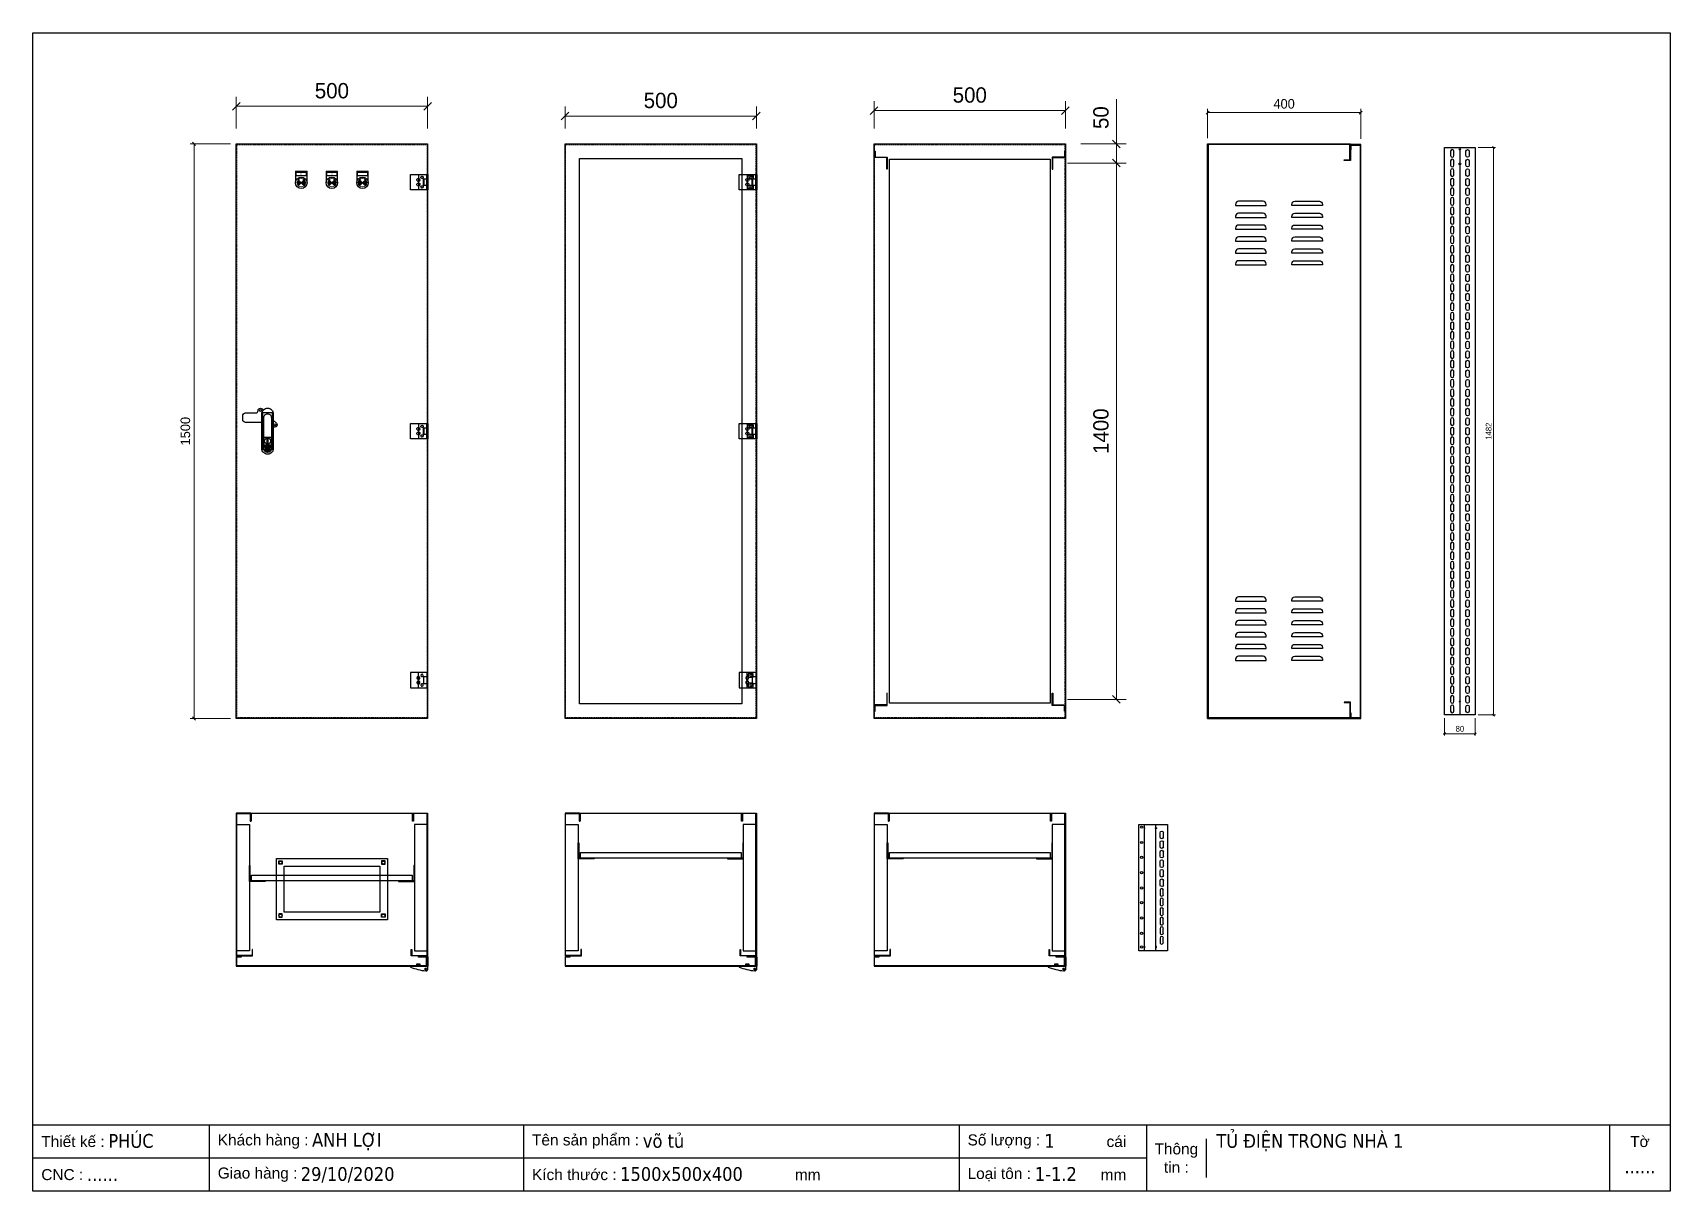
# Model space of a CAD drawing. Header units: millimetres. Extents: x 0 to 4277, y 0 to 3024.
import ezdxf
from ezdxf.enums import TextEntityAlignment as Align

# ---------------------------------------------------------------- set-up
doc = ezdxf.new("R2010")
doc.units = ezdxf.units.MM
doc.linetypes.add('HIDDEN2', pattern=[4.7625, 3.175, -1.5875])
for name, color, linetype in [('01', 7, 'HIDDEN2'), ('CNC', 7, 'Continuous'), ('DIM', 253, 'Continuous')]:
    doc.layers.add(name, color=color, linetype=linetype)
doc.layers.add('07', color=5, linetype='Continuous', lineweight=5)
doc.styles.add('Arial', font='arial.ttf')
doc.styles.add('Arial-Black', font='txt')
doc.styles.add('Tahoma (Input Text)', font='tahoma.ttf')
doc.dimstyles.new('Dim-15', dxfattribs={"dimtxt": 15, "dimasz": 5, "dimexe": 5, "dimexo": 8, "dimgap": 5, "dimtad": 1, "dimdec": 0, "dimtxsty": 'Standard', "dimblk": 'OBLIQUE', "dimcen": 10, "dimclrd": 5, "dimclre": 5, "dimclrt": 3, "dimazin": 3, "dimtfac": 1, "dimtdec": 0, "dimtmove": 0, "dimatfit": 3, "dimldrblk": 'OBLIQUE', "dimlwd": 9, "dimlwe": 9})
doc.dimstyles.new('Dim-25', dxfattribs={"dimtxt": 25, "dimasz": 8, "dimexe": 10, "dimexo": 15, "dimgap": 10, "dimtad": 1, "dimdec": 0, "dimtxsty": 'Standard', "dimblk": 'OBLIQUE', "dimcen": 10, "dimclrd": 5, "dimclre": 5, "dimclrt": 3, "dimazin": 3, "dimtfac": 1, "dimtdec": 0, "dimtmove": 0, "dimatfit": 3, "dimldrblk": 'OBLIQUE', "dimlwd": 9, "dimlwe": 9})
doc.dimstyles.new('Dim-40', dxfattribs={"dimtxt": 40, "dimasz": 20, "dimexe": 25, "dimexo": 40, "dimgap": 20, "dimtad": 1, "dimdec": 0, "dimtxsty": 'Standard', "dimblk": 'OBLIQUE', "dimcen": 15, "dimclrd": 5, "dimclre": 5, "dimclrt": 3, "dimazin": 3, "dimtfac": 1, "dimtdec": 0, "dimtmove": 0, "dimatfit": 3, "dimldrblk": 'ARCHTICK', "dimlwd": 9, "dimlwe": 9})

# ---------------------------------------------------------------- blocks, each defined once
blk = doc.blocks.new('khungtenAsean2')
at = {"color": 7}
for p, q in [((2970, -1980), (0, -1980)), ((320, -1980), (320, -2100)), ((890, -1980), (890, -2100)), ((1680, -1980), (1680, -2100)), ((2020, -1980), (2020, -2100)), ((2860, -1980), (2860, -2100)), ((2128.3, -2005), (2128.3, -2075)), ((2020, -2040), (0, -2040))]:
    blk.add_line(p, q, dxfattribs=at)
blk.add_lwpolyline([(0, 0), (2970, 0), (2970, -2100), (0, -2100)], close=True, dxfattribs=at)
at = {"color": 2, "char_height": 20, "style": 'Arial'}
for s, insert, width, attachment_point in [('  Thiết kế :', (0, -2010), 917.634, 4), ('  Khách hàng :', (320, -2010), 917.634, 4), ('  Tên sản phẩm :', (890, -2010), 917.634, 4), ('  Số lượng :', (1680, -2010), 917.634, 4), ('cái', (1947.6, -2010), 917.634, 4), ('Thông\\Ptin :', (2074.2, -2040), 108.311, 5), ('Tờ', (2915, -2010), 110, 5), ('  CNC :', (0, -2070), 917.634, 4), ('  Giao hàng :', (320, -2070), 917.634, 4), ('  Kích thước :', (890, -2070), 917.634, 4), ('mm', (1382.3, -2070), 917.634, 4), ('  Loại tôn :', (1680, -2070), 917.634, 4), ('mm', (1936.9, -2070), 917.634, 4)]:
    blk.add_mtext(s, dxfattribs=dict(at, insert=insert, width=width, attachment_point=attachment_point))
at = {"color": 1, "style": 'Tahoma (Input Text)', "flags": 8}
for tag, p in [('#01', (137.1, -2021.3)), ('#03', (506.6, -2019.3)), ('#05', (1106.6, -2021.3)), ('#07', (1834.7, -2021.3)), ('#09', (2146.7, -2021.3)), ('#02', (98.5, -2081.3)), ('#04', (486.1, -2081.3)), ('#06', (1065.3, -2081.3)), ('#08', (1817.4, -2081.3)), ('#10', (2146.7, -2081.3))]:
    blk.add_attdef(tag, p, '', height=25, dxfattribs=at)
blk.add_attdef('#11', text='', height=25, dxfattribs=at).set_placement((2915, -2067.3), align=Align.CENTER)
blk = doc.blocks.new('*D1')
at = {"color": 0, "linetype": 'ByBlock', "lineweight": -2}
for p, q in [((425.5, 2730), (417.5, 2738)), ((417.5, 1238), (425.5, 1230))]:
    blk.add_line(p, q, dxfattribs=at)
at = {"layer": 'Defpoints', "color": 0, "transparency": 16777216}
for p in [(531.3, 2734), (421.5, 1234), (531.3, 1234)]:
    blk.add_point(p, dxfattribs=at)
at = {"layer": 'DIM', "color": 5, "lineweight": 9, "transparency": 16777216}
for p, q in [((516.3, 2734), (411.5, 2734)), ((421.5, 2734), (421.5, 1234)), ((516.3, 1234), (411.5, 1234))]:
    blk.add_line(p, q, dxfattribs=at)
at = {"layer": 'DIM', "color": 3, "transparency": 16777216, "insert": (398.7, 1984), "char_height": 25, "attachment_point": 5, "rotation": 90}
blk.add_mtext('1500', dxfattribs=at)
blk = doc.blocks.new('_Oblique')
at = {"color": 0, "linetype": 'ByBlock', "lineweight": -2}
blk.add_line((-0.5, -0.5), (0.5, 0.5), dxfattribs=at)
blk = doc.blocks.new('AB301-2-1')
at = {"linetype": 'Continuous'}
h = blk.add_hatch(dxfattribs=at)
h.set_pattern_fill('ACAD_ISO09W100', color=1, scale=0.2)
h.set_pattern_definition([(0, (-368.0181, 398.3814), (0, 1), [4.8, -0.6, 1.2, -0.6, 1.2, -0.6])])
h.paths.add_polyline_path([(-4.1, -88.5, 0.118404), (0, -89.5, 0.118404), (4.1, -88.5), (7, -72), (-7, -72)])
at = {"color": 1, "linetype": 'Continuous'}
for p, q in [((-10, -50.5), (10, -50.5)), ((-7, -72), (7, -72)), ((-7, -72), (-4.1, -88.5)), ((7, -72), (4.1, -88.5))]:
    blk.add_line(p, q, dxfattribs=at)
for points in [[(-15, -12.5), (-57.5, -12.5, -0.414214), (-65, -5), (-65, 5, -0.414214), (-57.5, 12.5), (-30.7, 12.5, 0.414214), (-24.7, 18.5), (-24.7, 18.7)], [(-24.7, 18.7, -0.198912), (-23, 23), (-23, 23, -0.414214), (-14.5, 23), (-11.3, 19.8)], [(15, -6.5), (23, -14.5, -0.414214), (23, -23), (23, -23, -0.381561), (15, -23.4, -0.381561)]]:
    blk.add_lwpolyline(points, format="xyb", dxfattribs=at)
for points in [[(0, 25), (0, 25, -0.414214), (15, 10), (15, -80.5, -0.414214), (0, -95.5), (0, -95.5, -0.414214), (-15, -80.5), (-15, 10, -0.414214)], [(0, 10, -0.414214), (10, 0), (10, -80.5, -0.414214), (0, -90.5, -0.414214), (-10, -80.5), (-10, 0, -0.414214)], [(9, -72.5), (9, -80.5, -0.414214), (0, -89.5, -0.414214), (-9, -80.5), (-9, -72.5, -0.414214), (-7, -70.5), (7, -70.5, -0.414214)]]:
    blk.add_lwpolyline(points, format="xyb", close=True, dxfattribs=at)
at = {"color": 2, "linetype": 'Continuous'}
blk.add_lwpolyline([(-12, 13.3), (12, 13.3), (12, -83.7), (-12, -83.7)], close=True, dxfattribs=at)
at = {"color": 1, "linetype": 'Continuous'}
blk.add_lwpolyline([(-1, -55.5), (1, -55.5), (1, -65.5), (-1, -65.5)], close=True, dxfattribs=at)
for centre, radius in [((-18.7, 18.7), 2.5), ((18.7, -18.7), 2.5), ((0, -60.5), 8)]:
    blk.add_circle(centre, radius, dxfattribs=at)
blk = doc.blocks.new('HL044-1.3-C')
at = {"color": 1, "linetype": 'HIDDEN2', "ltscale": 0.5}
for p, q in [((-25, 40), (-25, 0)), ((-3, 0), (-3, 40))]:
    blk.add_line(p, q, dxfattribs=at)
at = {"color": 1}
for p, q in [((-12, 29), (0, 29)), ((-12, 11), (-12, 29)), ((0, 11), (-12, 11)), ((-11, 28.5), (0, 28.5)), ((-11, 28.5), (-11, 11.5)), ((0, 11.5), (-11, 11.5))]:
    blk.add_line(p, q, dxfattribs=at)
blk.add_lwpolyline([(-46, 40), (0, 40), (0, 0), (-46, 0)], close=True, dxfattribs=at)
at = {"color": 1, "linetype": 'HIDDEN2', "ltscale": 0.5}
for centre, radius in [((-25, 26), 4), ((-25, 14), 4), ((-15.5, 32.5), 3), ((-15.5, 7.5), 3)]:
    blk.add_circle(centre, radius, dxfattribs=at)
blk = doc.blocks.new('*D2')
at = {"color": 0, "linetype": 'ByBlock', "lineweight": -2}
for p, q in [((2840.5, 2724), (2820.5, 2744)), ((2820.5, 2694), (2840.5, 2674))]:
    blk.add_line(p, q, dxfattribs=at)
at = {"layer": 'Defpoints', "color": 0, "transparency": 16777216}
for p in [(2697.3, 2734), (2662.8, 2684), (2830.5, 2684)]:
    blk.add_point(p, dxfattribs=at)
at = {"layer": 'DIM', "color": 5, "lineweight": 9, "transparency": 16777216}
for p, q in [((2830.5, 2734), (2830.5, 2851.1)), ((2737.3, 2734), (2855.5, 2734)), ((2830.5, 2684), (2830.5, 2734)), ((2702.8, 2684), (2855.5, 2684))]:
    blk.add_line(p, q, dxfattribs=at)
at = {"layer": 'DIM', "color": 3, "transparency": 16777216, "insert": (2790.1, 2802.5), "char_height": 40, "attachment_point": 5, "rotation": 90}
blk.add_mtext('50', dxfattribs=at)
blk = doc.blocks.new('_ArchTick')
at = {"color": 0, "const_width": 0.15}
blk.add_lwpolyline([(-0.5, -0.5), (0.5, 0.5)], dxfattribs=at)
blk = doc.blocks.new('*D3')
at = {"color": 0, "linetype": 'ByBlock', "lineweight": -2}
for p, q in [((2840.5, 2674), (2820.5, 2694)), ((2820.5, 1294), (2840.5, 1274))]:
    blk.add_line(p, q, dxfattribs=at)
at = {"layer": 'Defpoints', "color": 0, "transparency": 16777216}
for p in [(2662.8, 2684), (2662.8, 1284), (2830.5, 1284)]:
    blk.add_point(p, dxfattribs=at)
at = {"layer": 'DIM', "color": 5, "lineweight": 9, "transparency": 16777216}
for p, q in [((2702.8, 2684), (2855.5, 2684)), ((2830.5, 2684), (2830.5, 1284)), ((2702.8, 1284), (2855.5, 1284))]:
    blk.add_line(p, q, dxfattribs=at)
at = {"layer": 'DIM', "color": 3, "transparency": 16777216, "insert": (2790.1, 1984), "char_height": 40, "attachment_point": 5, "rotation": 90}
blk.add_mtext('1400', dxfattribs=at)
blk = doc.blocks.new('Den XANH')
h = blk.add_hatch(color=5)
h.paths.add_polyline_path([(15, 15), (22.8, 7.2, 0.198912), (26, 15, 0.198912), (22.8, 22.8)])
h.paths.add_polyline_path([(15, 15), (7.2, 22.8, 0.198912), (4, 15, 0.198912), (7.2, 7.2)])
at = {"color": 7}
for p, q in [((0, 45), (30, 45)), ((0, 45), (0, 15)), ((30, 15), (30, 45))]:
    blk.add_line(p, q, dxfattribs=at)
blk.add_lwpolyline([(2, 43), (28, 43), (28, 33), (2, 33)], close=True, dxfattribs=at)
blk.add_circle((15, 15), 15, dxfattribs=at)
at = {"layer": '07', "color": 5, "linetype": 'Continuous', "lineweight": 5, "ltscale": 3}
for p, q in [((22.8, 22.8), (7.2, 7.2)), ((7.2, 22.8), (22.8, 7.2))]:
    blk.add_line(p, q, dxfattribs=at)
blk.add_circle((15, 15), 11, dxfattribs=at)
at = {"layer": '01', "color": 2, "linetype": 'Continuous', "lineweight": 5, "style": 'Arial-Black'}
blk.add_attdef('T-SP', text='', height=2.4, dxfattribs=at).set_placement((15.2, 36), align=Align.CENTER)
blk = doc.blocks.new('Den DO')
h = blk.add_hatch(color=1)
h.paths.add_polyline_path([(7.2, 7.2), (15, 15), (7.2, 22.8, 0.198912), (4, 15, 0.198912)])
h.paths.add_polyline_path([(26, 15, 0.198912), (22.8, 22.8), (15, 15), (22.8, 7.2, 0.198912)])
at = {"color": 7}
for p, q in [((0, 45), (30, 45)), ((0, 45), (0, 15)), ((30, 15), (30, 45))]:
    blk.add_line(p, q, dxfattribs=at)
blk.add_lwpolyline([(2, 43), (28, 43), (28, 33), (2, 33)], close=True, dxfattribs=at)
blk.add_circle((15, 15), 15, dxfattribs=at)
at = {"layer": '07', "color": 1, "linetype": 'Continuous', "lineweight": 5, "ltscale": 3}
for p, q in [((22.8, 22.8), (7.2, 7.2)), ((7.2, 22.8), (22.8, 7.2))]:
    blk.add_line(p, q, dxfattribs=at)
blk.add_circle((15, 15), 11, dxfattribs=at)
at = {"layer": '01', "color": 2, "linetype": 'Continuous', "lineweight": 5, "style": 'Arial-Black'}
blk.add_attdef('T-SP', text='', height=2.4, dxfattribs=at).set_placement((15.2, 36), align=Align.CENTER)
blk = doc.blocks.new('Den VANG')
h = blk.add_hatch(color=2)
h.paths.add_polyline_path([(22.8, 7.2, 0.198912), (26, 15, 0.198912), (22.8, 22.8), (15, 15)])
h.paths.add_polyline_path([(7.2, 7.2), (15, 15), (7.2, 22.8, 0.198912), (4, 15, 0.198912)])
at = {"color": 7}
for p, q in [((0, 45), (30, 45)), ((0, 45), (0, 15)), ((30, 15), (30, 45))]:
    blk.add_line(p, q, dxfattribs=at)
blk.add_lwpolyline([(2, 43), (28, 43), (28, 33), (2, 33)], close=True, dxfattribs=at)
blk.add_circle((15, 15), 15, dxfattribs=at)
at = {"layer": '07', "color": 2, "linetype": 'Continuous', "lineweight": 5, "ltscale": 3}
for p, q in [((22.8, 22.8), (7.2, 7.2)), ((7.2, 22.8), (22.8, 7.2))]:
    blk.add_line(p, q, dxfattribs=at)
blk.add_circle((15, 15), 11, dxfattribs=at)
at = {"layer": '01', "color": 2, "linetype": 'Continuous', "lineweight": 5, "style": 'Arial-Black'}
blk.add_attdef('T-SP', text='', height=2.4, dxfattribs=at).set_placement((15.2, 36), align=Align.CENTER)
blk = doc.blocks.new('*D4')
at = {"color": 0, "linetype": 'ByBlock', "lineweight": -2}
for p, q in [((3817.6, 2722.2), (3812.6, 2727.2)), ((3812.6, 1245.7), (3817.6, 1240.7))]:
    blk.add_line(p, q, dxfattribs=at)
at = {"layer": 'Defpoints', "color": 0, "transparency": 16777216}
for p in [(3767.4, 2724.7), (3767.4, 1243.2), (3815.1, 1243.2)]:
    blk.add_point(p, dxfattribs=at)
at = {"layer": 'DIM', "color": 5, "lineweight": 9, "transparency": 16777216}
for p, q in [((3775.4, 2724.7), (3820.1, 2724.7)), ((3815.1, 2724.7), (3815.1, 1243.2)), ((3775.4, 1243.2), (3820.1, 1243.2))]:
    blk.add_line(p, q, dxfattribs=at)
at = {"layer": 'DIM', "color": 3, "transparency": 16777216, "insert": (3802.5, 1984), "char_height": 15, "attachment_point": 5, "rotation": 90}
blk.add_mtext('1482', dxfattribs=at)
blk = doc.blocks.new('*D5')
at = {"color": 0, "linetype": 'ByBlock', "lineweight": -2}
for p, q in [((3689.9, 1196.9), (3684.9, 1191.9)), ((3764.9, 1191.9), (3769.9, 1196.9))]:
    blk.add_line(p, q, dxfattribs=at)
at = {"layer": 'Defpoints', "color": 0, "transparency": 16777216}
for p in [(3687.4, 1243.2), (3767.4, 1243.2), (3767.4, 1194.4)]:
    blk.add_point(p, dxfattribs=at)
at = {"layer": 'DIM', "color": 5, "lineweight": 9, "transparency": 16777216}
for p, q in [((3687.4, 1235.2), (3687.4, 1189.4)), ((3767.4, 1235.2), (3767.4, 1189.4)), ((3687.4, 1194.4), (3767.4, 1194.4))]:
    blk.add_line(p, q, dxfattribs=at)
at = {"layer": 'DIM', "color": 3, "transparency": 16777216, "insert": (3727.4, 1207.1), "char_height": 15, "attachment_point": 5}
blk.add_mtext('80', dxfattribs=at)
blk = doc.blocks.new('ovan8.5x20')
at = {"layer": 'CNC', "color": 2, "lineweight": -3}
for p, q in [((5.7, 4.2), (-5.8, 4.2)), ((-5.8, -4.2), (5.7, -4.2))]:
    blk.add_line(p, q, dxfattribs=at)
for centre, start, end in [((-5.8, 0), 90, 270), ((5.7, 0), 270, 90)]:
    blk.add_arc(centre, 4.25, start, end, dxfattribs=at)
blk = doc.blocks.new('*D6')
at = {"color": 0, "linetype": 'ByBlock', "lineweight": -2}
for p, q in [((541.3, 2842.1), (521.3, 2822.1)), ((1021.3, 2822.1), (1041.3, 2842.1))]:
    blk.add_line(p, q, dxfattribs=at)
at = {"layer": 'Defpoints', "color": 0, "transparency": 16777216}
for p in [(1031.3, 2832.1), (531.3, 2734), (1031.3, 2734)]:
    blk.add_point(p, dxfattribs=at)
at = {"layer": 'DIM', "color": 5, "lineweight": 9, "transparency": 16777216}
for p, q in [((531.3, 2774), (531.3, 2857.1)), ((531.3, 2832.1), (1031.3, 2832.1)), ((1031.3, 2774), (1031.3, 2857.1))]:
    blk.add_line(p, q, dxfattribs=at)
at = {"layer": 'DIM', "color": 3, "transparency": 16777216, "insert": (781.3, 2872.5), "char_height": 40, "attachment_point": 5}
blk.add_mtext('500', dxfattribs=at)
blk = doc.blocks.new('*D7')
at = {"color": 0, "linetype": 'ByBlock', "lineweight": -2}
for p, q in [((1400.2, 2816.7), (1380.2, 2796.7)), ((1880.2, 2796.7), (1900.2, 2816.7))]:
    blk.add_line(p, q, dxfattribs=at)
at = {"layer": 'Defpoints', "color": 0, "transparency": 16777216}
for p in [(1890.2, 2806.7), (1390.2, 2734), (1890.2, 2734)]:
    blk.add_point(p, dxfattribs=at)
at = {"layer": 'DIM', "color": 5, "lineweight": 9, "transparency": 16777216}
for p, q in [((1390.2, 2774), (1390.2, 2831.7)), ((1890.2, 2774), (1890.2, 2831.7)), ((1390.2, 2806.7), (1890.2, 2806.7))]:
    blk.add_line(p, q, dxfattribs=at)
at = {"layer": 'DIM', "color": 3, "transparency": 16777216, "insert": (1640.2, 2847.1), "char_height": 40, "attachment_point": 5}
blk.add_mtext('500', dxfattribs=at)
blk = doc.blocks.new('*D8')
at = {"color": 0, "linetype": 'ByBlock', "lineweight": -2}
for p, q in [((2207.3, 2830.8), (2187.3, 2810.8)), ((2687.3, 2810.8), (2707.3, 2830.8))]:
    blk.add_line(p, q, dxfattribs=at)
at = {"layer": 'Defpoints', "color": 0, "transparency": 16777216}
for p in [(2697.3, 2820.8), (2197.3, 2734), (2697.3, 2734)]:
    blk.add_point(p, dxfattribs=at)
at = {"layer": 'DIM', "color": 5, "lineweight": 9, "transparency": 16777216}
for p, q in [((2197.3, 2774), (2197.3, 2845.8)), ((2697.3, 2774), (2697.3, 2845.8)), ((2197.3, 2820.8), (2697.3, 2820.8))]:
    blk.add_line(p, q, dxfattribs=at)
at = {"layer": 'DIM', "color": 3, "transparency": 16777216, "insert": (2447.3, 2861.3), "char_height": 40, "attachment_point": 5}
blk.add_mtext('500', dxfattribs=at)
blk = doc.blocks.new('*D9')
at = {"color": 0, "linetype": 'ByBlock', "lineweight": -2}
for p, q in [((3072.3, 2819.6), (3064.3, 2811.6)), ((3464.3, 2811.6), (3472.3, 2819.6))]:
    blk.add_line(p, q, dxfattribs=at)
at = {"layer": 'Defpoints', "color": 0, "ltscale": 3, "transparency": 16777216}
for p in [(3468.3, 2815.6), (3068.3, 2734), (3468.3, 2732)]:
    blk.add_point(p, dxfattribs=at)
at = {"layer": 'DIM', "color": 5, "lineweight": 9, "ltscale": 3, "transparency": 16777216}
for p, q in [((3068.3, 2749), (3068.3, 2825.6)), ((3468.3, 2747), (3468.3, 2825.6)), ((3068.3, 2815.6), (3468.3, 2815.6))]:
    blk.add_line(p, q, dxfattribs=at)
at = {"layer": 'DIM', "color": 3, "ltscale": 3, "transparency": 16777216, "insert": (3268.3, 2838.4), "char_height": 25, "attachment_point": 5}
blk.add_mtext('400', dxfattribs=at)
blk = doc.blocks.new('HL044-1.3-B')
h = blk.add_hatch()
h.set_pattern_fill('ANSI31', color=1, scale=0.3, style=0)
h.set_pattern_definition([(45, (-80982.31925, -42991.2648), (-0.673519209, 0.673519209), [])])
h.paths.add_polyline_path([(-15.5, 27), (-15.5, 24), (-9.5, 24), (-9.5, 27)])
at = {"color": 1}
for p, q in [((0, 0), (-43, 0)), ((-43, 0), (-43, -2)), ((-25, 6.5), (-25, 0)), ((-25, 6.5), (-19, 5.9)), ((-25, 5.5), (-19, 4.9)), ((-25, 4.5), (-19, 3.9)), ((-25, 3.5), (-19, 2.9)), ((-25, 2.5), (-19, 1.9)), ((-25, 1.5), (-19, 0.9)), ((-25, 0.5), (-19.7, 0)), ((-22, 24), (-22, 27)), ((-22, 27), (1, 27)), ((-1, 24), (-22, 24)), ((-19, 6.5), (-19, 0)), ((-15.5, 24), (-15.5, 27)), ((-9.5, 24), (-9.5, 27)), ((0, 23), (0, 0)), ((0, 7.5), (3, 7.5)), ((0, 6), (3, 6)), ((3, 25), (3, 0)), ((3, -6.5), (3, 0))]:
    blk.add_line(p, q, dxfattribs=at)
blk.add_lwpolyline([(-26, 6.5), (-18, 6.5), (-18, 0), (-26, 0)], close=True, dxfattribs=at)
blk.add_circle((-2.3, -7), 2.55, dxfattribs=at)
for centre, radius, start, end in [((-1, 23), 1, 0, 90), ((1, 25), 2, 0, 90), ((15.4, 147.7), 160.7, 248.6705, 263.5901), ((-2.5, -6.5), 5.5, 270, 0)]:
    blk.add_arc(centre, radius, start, end, dxfattribs=at)
blk = doc.blocks.new('f3daunguoc')
at = {"layer": 'CNC', "color": 2, "lineweight": -3}
blk.add_circle((0, 0), 1.5, dxfattribs=at)
blk = doc.blocks.new('f2dauxuoi')
at = {"layer": 'CNC', "color": 2, "lineweight": -3}
blk.add_circle((0, 0), 1, dxfattribs=at)

msp = doc.modelspace()

# ---------------------------------------------------------------- linework, layer by layer
at = {"color": 7}
for p, q in [((3727.4, 2724.7), (3727.4, 1243.2)), ((2888.6, 957.6), (2963.6, 957.6)), ((2888.6, 627.6), (2888.6, 957.6)), ((2903.6, 627.6), (2903.6, 957.6)), ((2933.6, 627.6), (2933.6, 957.6)), ((2963.6, 957.6), (2963.6, 627.6)), ((2963.6, 627.6), (2888.6, 627.6))]:
    msp.add_line(p, q, dxfattribs=at)
for points in [[(531.3, 2734), (1031.3, 2734), (1031.3, 1234), (531.3, 1234)], [(1390.2, 2734), (1890.2, 2734), (1890.2, 1234), (1390.2, 1234)], [(1428.2, 2696), (1852.2, 2696), (1852.2, 1272), (1428.2, 1272)], [(2197.3, 2734), (2697.3, 2734), (2697.3, 1234), (2197.3, 1234)], [(3443.8, 2718.5), (3443.8, 2730.5), (3466.8, 2730.5), (3466.8, 1235.5), (3443.8, 1235.5), (3443.8, 1247.5), (3442.3, 1247.5), (3442.3, 1234), (3468.3, 1234), (3468.3, 2732), (3442.3, 2732), (3442.3, 2718.5)], [(1868.2, 2651), (1881.2, 2651), (1881.2, 2642), (1868.2, 2642)], [(1868.2, 2626), (1881.2, 2626), (1881.2, 2617), (1868.2, 2617)], [(1868.2, 2001), (1881.2, 2001), (1881.2, 1992), (1868.2, 1992)], [(1868.2, 1976), (1881.2, 1976), (1881.2, 1967), (1868.2, 1967)], [(1868.2, 1342), (1881.2, 1342), (1881.2, 1351), (1868.2, 1351)], [(1868.2, 1317), (1881.2, 1317), (1881.2, 1326), (1868.2, 1326)], [(572.8, 630.6), (572.8, 615.6), (532.8, 615.6), (532.8, 985.6), (567.8, 985.6), (567.8, 965.6), (569.3, 965.6), (569.3, 965.6), (569.3, 965.6), (569.3, 987.1), (531.3, 987.1), (531.3, 614.1), (574.3, 614.1), (574.3, 630.6)], [(991.8, 965.6), (991.8, 985.6), (570.8, 985.6), (570.8, 965.6), (569.3, 965.6), (569.3, 987.1), (993.3, 987.1), (993.3, 965.6)], [(989.8, 630.6), (989.8, 615.6), (1029.8, 615.6), (1029.8, 985.6), (994.8, 985.6), (994.8, 965.6), (993.3, 965.6), (993.3, 965.6), (993.3, 965.6), (993.3, 987.1), (1031.3, 987.1), (1031.3, 614.1), (988.3, 614.1), (988.3, 630.6)], [(1431.7, 630.6), (1431.7, 615.6), (1391.7, 615.6), (1391.7, 985.6), (1426.7, 985.6), (1426.7, 965.6), (1428.2, 965.6), (1428.2, 965.6), (1428.2, 965.6), (1428.2, 987.1), (1390.2, 987.1), (1390.2, 614.1), (1433.2, 614.1), (1433.2, 630.6)], [(1850.7, 965.6), (1850.7, 985.6), (1429.7, 985.6), (1429.7, 965.6), (1428.2, 965.6), (1428.2, 987.1), (1852.2, 987.1), (1852.2, 965.6)], [(1848.7, 630.6), (1848.7, 615.6), (1888.7, 615.6), (1888.7, 985.6), (1853.7, 985.6), (1853.7, 965.6), (1852.2, 965.6), (1852.2, 965.6), (1852.2, 965.6), (1852.2, 987.1), (1890.2, 987.1), (1890.2, 614.1), (1847.2, 614.1), (1847.2, 630.6)], [(2238.8, 630.6), (2238.8, 615.6), (2198.8, 615.6), (2198.8, 985.6), (2233.8, 985.6), (2233.8, 965.6), (2235.3, 965.6), (2235.3, 965.6), (2235.3, 965.6), (2235.3, 987.1), (2197.3, 987.1), (2197.3, 614.1), (2240.3, 614.1), (2240.3, 630.6)], [(2657.8, 965.6), (2657.8, 985.6), (2236.8, 985.6), (2236.8, 965.6), (2235.3, 965.6), (2235.3, 987.1), (2659.3, 987.1), (2659.3, 965.6)], [(2655.8, 630.6), (2655.8, 615.6), (2695.8, 615.6), (2695.8, 985.6), (2660.8, 985.6), (2660.8, 965.6), (2659.3, 965.6), (2659.3, 965.6), (2659.3, 965.6), (2659.3, 987.1), (2697.3, 987.1), (2697.3, 614.1), (2654.3, 614.1), (2654.3, 630.6)], [(532.8, 957.6), (565.8, 957.6), (565.8, 627.6), (532.8, 627.6)], [(1029.8, 957.6), (996.8, 957.6), (996.8, 627.6), (1029.8, 627.6)], [(1391.7, 957.6), (1424.7, 957.6), (1424.7, 627.6), (1391.7, 627.6)], [(1888.7, 957.6), (1855.7, 957.6), (1855.7, 627.6), (1888.7, 627.6)], [(2198.8, 957.6), (2231.8, 957.6), (2231.8, 627.6), (2198.8, 627.6)], [(2695.8, 957.6), (2662.8, 957.6), (2662.8, 627.6), (2695.8, 627.6)], [(1015.8, 611.6), (1027.8, 611.6), (1027.8, 588.6), (532.8, 588.6), (532.8, 611.6), (544.8, 611.6), (544.8, 613.1), (531.3, 613.1), (531.3, 587.1), (1029.3, 587.1), (1029.3, 613.1), (1015.8, 613.1)], [(1874.7, 611.6), (1886.7, 611.6), (1886.7, 588.6), (1391.7, 588.6), (1391.7, 611.6), (1403.7, 611.6), (1403.7, 613.1), (1390.2, 613.1), (1390.2, 587.1), (1888.2, 587.1), (1888.2, 613.1), (1874.7, 613.1)], [(2681.8, 611.6), (2693.8, 611.6), (2693.8, 588.6), (2198.8, 588.6), (2198.8, 611.6), (2210.8, 611.6), (2210.8, 613.1), (2197.3, 613.1), (2197.3, 587.1), (2695.3, 587.1), (2695.3, 613.1), (2681.8, 613.1)]]:
    msp.add_lwpolyline(points, close=True)
at = {"linetype": 'HIDDEN2'}
for points in [[(532.8, 2732.5), (1029.8, 2732.5), (1029.8, 1235.5), (532.8, 1235.5)], [(1391.7, 2732.5), (1888.7, 2732.5), (1888.7, 1235.5), (1391.7, 1235.5)], [(2198.8, 2732.5), (2695.8, 2732.5), (2695.8, 1235.5), (2198.8, 1235.5)]]:
    msp.add_lwpolyline(points, close=True, dxfattribs=at)
at = {"color": 8}
for points in [[(2230.3, 2668.2), (2230.3, 2698.2), (2198.8, 2698.2), (2198.8, 2714.7), (2200.3, 2714.7), (2200.3, 2699.7), (2231.8, 2699.7), (2231.8, 2668.2)], [(2664.3, 2668.2), (2664.3, 2698.2), (2695.8, 2698.2), (2695.8, 2714.7), (2694.3, 2714.7), (2694.3, 2699.7), (2662.8, 2699.7), (2662.8, 2668.2)], [(2230.3, 1299.7), (2230.3, 1269.7), (2198.8, 1269.7), (2198.8, 1253.2), (2200.3, 1253.2), (2200.3, 1268.2), (2231.8, 1268.2), (2231.8, 1299.7)], [(2664.3, 1299.7), (2664.3, 1269.7), (2695.8, 1269.7), (2695.8, 1253.2), (2694.3, 1253.2), (2694.3, 1268.2), (2662.8, 1268.2), (2662.8, 1299.7)]]:
    msp.add_lwpolyline(points, close=True, dxfattribs=at)
for points in [[(3068.3, 2734), (3441.3, 2734), (3441.3, 2691), (3424.8, 2691), (3424.8, 2692.5), (3439.8, 2692.5), (3439.8, 2732.5), (3069.8, 2732.5)], [(3069.8, 1234), (3069.8, 1234), (3069.8, 1234), (3068.3, 1234), (3068.3, 2734), (3069.8, 2734), (3069.8, 2734)], [(3069.8, 2732.5), (3069.8, 1235.5)], [(3068.3, 1234), (3441.3, 1234), (3441.3, 1277), (3424.8, 1277), (3424.8, 1275.5), (3439.8, 1275.5), (3439.8, 1235.5), (3069.8, 1235.5)]]:
    msp.add_lwpolyline(points)
at = {"color": 7}
for points in [[(3687.4, 2724.7), (3767.4, 2724.7), (3767.4, 1243.2), (3687.4, 1243.2)], [(636.3, 868.7), (926.3, 868.7), (926.3, 708.7), (636.3, 708.7)]]:
    msp.add_lwpolyline(points, close=True, dxfattribs=at)
at = {"color": 4}
msp.add_lwpolyline([(2237.3, 2694), (2657.3, 2694), (2657.3, 1274), (2237.3, 1274)], close=True, dxfattribs=at)
at = {"color": 2}
for points in [[(3213.4, 2584), (3149.4, 2584, 0.414214), (3141.4, 2576), (3141.4, 2573), (3221.4, 2573), (3221.4, 2576, 0.414214)], [(3296.3, 2584), (3360.3, 2584, -0.414214), (3368.3, 2576), (3368.3, 2573), (3288.3, 2573), (3288.3, 2576, -0.414214)], [(3213.4, 2553), (3149.4, 2553, 0.414214), (3141.4, 2545), (3141.4, 2542), (3221.4, 2542), (3221.4, 2545, 0.414214)], [(3296.3, 2553), (3360.3, 2553, -0.414214), (3368.3, 2545), (3368.3, 2542), (3288.3, 2542), (3288.3, 2545, -0.414214)], [(3213.4, 2522), (3149.4, 2522, 0.414214), (3141.4, 2514), (3141.4, 2511), (3221.4, 2511), (3221.4, 2514, 0.414214)], [(3213.4, 2491), (3149.4, 2491, 0.414214), (3141.4, 2483), (3141.4, 2480), (3221.4, 2480), (3221.4, 2483, 0.414214)], [(3296.3, 2522), (3360.3, 2522, -0.414214), (3368.3, 2514), (3368.3, 2511), (3288.3, 2511), (3288.3, 2514, -0.414214)], [(3296.3, 2491), (3360.3, 2491, -0.414214), (3368.3, 2483), (3368.3, 2480), (3288.3, 2480), (3288.3, 2483, -0.414214)], [(3213.4, 2460), (3149.4, 2460, 0.414214), (3141.4, 2452), (3141.4, 2449), (3221.4, 2449), (3221.4, 2452, 0.414214)], [(3296.3, 2460), (3360.3, 2460, -0.414214), (3368.3, 2452), (3368.3, 2449), (3288.3, 2449), (3288.3, 2452, -0.414214)], [(3213.4, 2429), (3149.4, 2429, 0.414214), (3141.4, 2421), (3141.4, 2418), (3221.4, 2418), (3221.4, 2421, 0.414214)], [(3296.3, 2429), (3360.3, 2429, -0.414214), (3368.3, 2421), (3368.3, 2418), (3288.3, 2418), (3288.3, 2421, -0.414214)], [(3213.4, 1551.5), (3149.4, 1551.5, 0.414214), (3141.4, 1543.5), (3141.4, 1540.5), (3221.4, 1540.5), (3221.4, 1543.5, 0.414214)], [(3296.3, 1551.5), (3360.3, 1551.5, -0.414214), (3368.3, 1543.5), (3368.3, 1540.5), (3288.3, 1540.5), (3288.3, 1543.5, -0.414214)], [(3213.4, 1520.5), (3149.4, 1520.5, 0.414214), (3141.4, 1512.5), (3141.4, 1509.5), (3221.4, 1509.5), (3221.4, 1512.5, 0.414214)], [(3296.3, 1520.5), (3360.3, 1520.5, -0.414214), (3368.3, 1512.5), (3368.3, 1509.5), (3288.3, 1509.5), (3288.3, 1512.5, -0.414214)], [(3213.4, 1489.5), (3149.4, 1489.5, 0.414214), (3141.4, 1481.5), (3141.4, 1478.5), (3221.4, 1478.5), (3221.4, 1481.5, 0.414214)], [(3213.4, 1458.5), (3149.4, 1458.5, 0.414214), (3141.4, 1450.5), (3141.4, 1447.5), (3221.4, 1447.5), (3221.4, 1450.5, 0.414214)], [(3296.3, 1489.5), (3360.3, 1489.5, -0.414214), (3368.3, 1481.5), (3368.3, 1478.5), (3288.3, 1478.5), (3288.3, 1481.5, -0.414214)], [(3296.3, 1458.5), (3360.3, 1458.5, -0.414214), (3368.3, 1450.5), (3368.3, 1447.5), (3288.3, 1447.5), (3288.3, 1450.5, -0.414214)], [(3213.4, 1427.5), (3149.4, 1427.5, 0.414214), (3141.4, 1419.5), (3141.4, 1416.5), (3221.4, 1416.5), (3221.4, 1419.5, 0.414214)], [(3296.3, 1427.5), (3360.3, 1427.5, -0.414214), (3368.3, 1419.5), (3368.3, 1416.5), (3288.3, 1416.5), (3288.3, 1419.5, -0.414214)], [(3213.4, 1396.5), (3149.4, 1396.5, 0.414214), (3141.4, 1388.5), (3141.4, 1385.5), (3221.4, 1385.5), (3221.4, 1388.5, 0.414214)], [(3296.3, 1396.5), (3360.3, 1396.5, -0.414214), (3368.3, 1388.5), (3368.3, 1385.5), (3288.3, 1385.5), (3288.3, 1388.5, -0.414214)]]:
    msp.add_lwpolyline(points, format="xyb", close=True, dxfattribs=at)
at = {"color": 251}
for points in [[(1466.2, 867.6), (1424.7, 867.6), (1424.7, 909.1), (1426.2, 909.1), (1426.2, 869.1), (1466.2, 869.1)], [(1814.2, 867.6), (1855.7, 867.6), (1855.7, 909.1), (1854.2, 909.1), (1854.2, 869.1), (1814.2, 869.1)], [(2273.3, 867.6), (2231.8, 867.6), (2231.8, 909.1), (2233.3, 909.1), (2233.3, 869.1), (2273.3, 869.1)], [(2621.3, 867.6), (2662.8, 867.6), (2662.8, 909.1), (2661.3, 909.1), (2661.3, 869.1), (2621.3, 869.1)], [(1430.2, 884.1), (1850.2, 884.1), (1850.2, 869.1), (1430.2, 869.1)], [(2237.3, 884.1), (2657.3, 884.1), (2657.3, 869.1), (2237.3, 869.1)], [(607.3, 808.9), (565.8, 808.9), (565.8, 850.4), (567.3, 850.4), (567.3, 810.4), (607.3, 810.4)], [(571.3, 825.4), (991.3, 825.4), (991.3, 810.4), (571.3, 810.4)], [(955.3, 808.9), (996.8, 808.9), (996.8, 850.4), (995.3, 850.4), (995.3, 810.4), (955.3, 810.4)]]:
    msp.add_lwpolyline(points, close=True, dxfattribs=at)
at = {"color": 2}
for points in [[(651.6, 853.5), (642.6, 853.5), (642.6, 862.5), (651.6, 862.5)], [(911.1, 853.5), (920.1, 853.5), (920.1, 862.5), (911.1, 862.5)], [(656.3, 848.7), (906.3, 848.7), (906.3, 728.7), (656.3, 728.7)], [(651.6, 724), (642.6, 724), (642.6, 715), (651.6, 715)], [(911.1, 724), (920.1, 724), (920.1, 715), (911.1, 715)]]:
    msp.add_lwpolyline(points, close=True, dxfattribs=at)
for centre, radius in [((3727.4, 2719.7), 1.5), ((3727.4, 2681.5), 2.5), ((3727.4, 1278.2), 1.5), ((2896.1, 950.3), 3), ((2896.1, 910.3), 3), ((2896.1, 871.8), 3), ((2896.1, 831.8), 3), ((2896.1, 791.8), 3), ((2896.1, 753.3), 3), ((2896.1, 713.3), 3), ((2896.1, 673.3), 3), ((2896.1, 637.6), 3)]:
    msp.add_circle(centre, radius, dxfattribs=at)
at = {"color": 7}
for centre in [(647.1, 858), (915.6, 858), (647.1, 719.5), (915.6, 719.5)]:
    msp.add_circle(centre, 4, dxfattribs=at)

# ---------------------------------------------------------------- block references
ref = msp.add_blockref('khungtenAsean2', (0, 3024), dxfattribs=dict(xscale=1.440000000002328, yscale=1.440000000002328, zscale=1.440000000002328))
ref.add_attrib('#11', '......', dxfattribs={"color": 1, "height": 36, "style": 'Tahoma (Input Text)'}).set_placement((4197.6, 47), align=Align.CENTER)
ref.add_attrib('#09', 'TỦ ĐIỆN TRONG NHÀ 1 ', (3091.3, 113.4), dxfattribs={"color": 1, "height": 36, "style": 'Tahoma (Input Text)'})
ref.add_attrib('#08', '1-1.2', (2617.1, 27), dxfattribs={"color": 1, "height": 36, "style": 'Tahoma (Input Text)'})
ref.add_attrib('#07', '1', (2641.9, 113.4), dxfattribs={"color": 1, "height": 36, "style": 'Tahoma (Input Text)'})
ref.add_attrib('#06', '1500x500x400', (1534.1, 27), dxfattribs={"color": 1, "height": 36, "style": 'Tahoma (Input Text)'})
ref.add_attrib('#05', 'võ tủ', (1593.5, 113.4), dxfattribs={"color": 1, "height": 36, "style": 'Tahoma (Input Text)'})
ref.add_attrib('#04', '29/10/2020', (700, 27), dxfattribs={"color": 1, "height": 36, "style": 'Tahoma (Input Text)'})
ref.add_attrib('#03', 'ANH LỢI', (729.5, 116.2), dxfattribs={"color": 1, "height": 36, "style": 'Tahoma (Input Text)'})
ref.add_attrib('#02', '......', (141.8, 27), dxfattribs={"color": 1, "height": 36, "style": 'Tahoma (Input Text)'})
ref.add_attrib('#01', 'PHÚC', (197.4, 113.4), dxfattribs={"color": 1, "height": 36, "style": 'Tahoma (Input Text)'})
ref = msp.add_blockref('Den DO', (686.3, 2617.5), dxfattribs=at)
ref.add_attrib('T-SP', 'R', dxfattribs={"layer": '01', "color": 2, "linetype": 'Continuous', "lineweight": 5, "height": 4, "style": 'Arial'}).set_placement((701.6, 2653.4), align=Align.CENTER)
ref = msp.add_blockref('Den VANG', (766.3, 2617.5), dxfattribs=at)
ref.add_attrib('T-SP', 'S', dxfattribs={"layer": '01', "color": 2, "linetype": 'Continuous', "lineweight": 5, "height": 4, "style": 'Arial'}).set_placement((781.6, 2653.4), align=Align.CENTER)
ref = msp.add_blockref('Den XANH', (846.3, 2617.5), dxfattribs=at)
ref.add_attrib('T-SP', 'T', dxfattribs={"layer": '01', "color": 2, "linetype": 'Continuous', "lineweight": 5, "height": 4, "style": 'Arial'}).set_placement((861.6, 2653.4), align=Align.CENTER)
for name, p in [('HL044-1.3-C', (1032.3, 2614)), ('HL044-1.3-C', (1891.2, 2614)), ('AB301-2-1', (613.3, 2019.2)), ('HL044-1.3-C', (1032.3, 1964)), ('HL044-1.3-C', (1891.2, 1964)), ('HL044-1.3-B', (1029.3, 587.1)), ('HL044-1.3-B', (1888.2, 587.1)), ('HL044-1.3-B', (2695.3, 587.1))]:
    msp.add_blockref(name, p)
at = {"xscale": -1, "rotation": 180}
for p in [(1032.3, 1354), (1891.2, 1354)]:
    msp.add_blockref('HL044-1.3-C', p, dxfattribs=at)
at = {"lineweight": -3, "xscale": -1}
msp.add_blockref('f2dauxuoi', (2903.6, 947.6), dxfattribs=at)
at = {"lineweight": -3}
for name, p, rotation in [('f3daunguoc', (2933.6, 947.6), 270), ('f3daunguoc', (2933.6, 947.6), 270), ('f2dauxuoi', (2903.6, 637.6), 180)]:
    msp.add_blockref(name, p, dxfattribs=dict(at, rotation=rotation))
at = {"lineweight": -3, "xscale": -1, "rotation": 270}
msp.add_blockref('f3daunguoc', (2933.6, 637.6), dxfattribs=at)
at = {"layer": 'CNC', "lineweight": -3}
for p, rotation in [((3707.4, 2709), 90), ((3707.4, 2684), 90), ((3707.4, 2659), 90), ((3707.4, 2634), 90), ((3707.4, 2609), 90), ((3707.4, 2584), 90), ((3707.4, 2559), 90), ((3707.4, 2534), 90), ((3707.4, 2509), 90), ((3707.4, 2484), 90), ((3707.4, 2459), 90), ((3707.4, 2434), 90), ((3707.4, 2409), 90), ((3707.4, 2384), 90), ((3707.4, 2359), 90), ((3707.4, 2334), 90), ((3707.4, 2309), 90), ((3707.4, 2284), 90), ((3707.4, 2259), 90), ((3707.4, 2234), 90), ((3707.4, 2209), 90), ((3707.4, 2184), 90), ((3707.4, 2159), 90), ((3707.4, 2134), 90), ((3707.4, 2109), 90), ((3707.4, 2084), 90), ((3707.4, 2059), 90), ((3707.4, 2034), 90), ((3707.4, 2009), 90), ((3707.4, 1984), 90), ((3707.4, 1959), 90), ((3707.4, 1934), 90), ((3707.4, 1909), 90), ((3707.4, 1884), 90), ((3707.4, 1859), 90), ((3707.4, 1834), 90), ((3707.4, 1809), 90), ((3707.4, 1784), 90), ((3707.4, 1759), 90), ((3707.4, 1734), 90), ((3707.4, 1709), 90), ((3707.4, 1684), 90), ((3707.4, 1659), 90), ((3707.4, 1634), 90), ((3707.4, 1609), 90), ((3707.4, 1584), 90), ((3707.4, 1559), 90), ((3707.4, 1534), 90), ((3707.4, 1509), 90), ((3707.4, 1484), 90), ((3707.4, 1459), 90), ((3707.4, 1434), 90), ((3707.4, 1409), 90), ((3707.4, 1384), 90), ((3707.4, 1359), 90), ((3707.4, 1334), 90), ((3707.4, 1309), 90), ((3707.4, 1284), 90), ((3707.4, 1259), 90), ((2948.6, 780.1), 270), ((2948.6, 755.1), 270), ((2948.6, 730.1), 270), ((2948.6, 705.1), 270), ((2948.6, 680.1), 270), ((2948.6, 655.1), 270)]:
    msp.add_blockref('ovan8.5x20', p, dxfattribs=dict(at, rotation=rotation))
at = {"layer": 'CNC', "lineweight": -3, "xscale": -1, "rotation": 270}
for p in [(3747.4, 2709), (3747.4, 2684), (3747.4, 2659), (3747.4, 2634), (3747.4, 2609), (3747.4, 2584), (3747.4, 2559), (3747.4, 2534), (3747.4, 2509), (3747.4, 2484), (3747.4, 2459), (3747.4, 2434), (3747.4, 2409), (3747.4, 2384), (3747.4, 2359), (3747.4, 2334), (3747.4, 2309), (3747.4, 2284), (3747.4, 2259), (3747.4, 2234), (3747.4, 2209), (3747.4, 2184), (3747.4, 2159), (3747.4, 2134), (3747.4, 2109), (3747.4, 2084), (3747.4, 2059), (3747.4, 2034), (3747.4, 2009), (3747.4, 1984), (3747.4, 1959), (3747.4, 1934), (3747.4, 1909), (3747.4, 1884), (3747.4, 1859), (3747.4, 1834), (3747.4, 1809), (3747.4, 1784), (3747.4, 1759), (3747.4, 1734), (3747.4, 1709), (3747.4, 1684), (3747.4, 1659), (3747.4, 1634), (3747.4, 1609), (3747.4, 1584), (3747.4, 1559), (3747.4, 1534), (3747.4, 1509), (3747.4, 1484), (3747.4, 1459), (3747.4, 1434), (3747.4, 1409), (3747.4, 1384), (3747.4, 1359), (3747.4, 1334), (3747.4, 1309), (3747.4, 1284), (3747.4, 1259), (2948.6, 930.1), (2948.6, 905.1), (2948.6, 880.1), (2948.6, 855.1), (2948.6, 830.1), (2948.6, 805.1)]:
    msp.add_blockref('ovan8.5x20', p, dxfattribs=at)

# ---------------------------------------------------------------- dimensions: what is measured, and where the dimension line sits
at = {"layer": 'DIM', "color": 2}
for base, p1, p2, picture, middle in [((1031.3, 2832.1), (531.3, 2734), (1031.3, 2734), '*D6', (781.3, 2872.5)), ((1890.2, 2806.7), (1390.2, 2734), (1890.2, 2734), '*D7', (1640.2, 2847.1)), ((2697.3, 2820.8), (2197.3, 2734), (2697.3, 2734), '*D8', (2447.3, 2861.3))]:
    dim = msp.add_linear_dim(base=base, p1=p1, p2=p2, dimstyle='Dim-40', dxfattribs=at)
    dim.commit()
    dim.dimension.update_dxf_attribs({"geometry": picture, "text_midpoint": middle})
at = {"layer": 'DIM'}
dim = msp.add_linear_dim(base=(2830.5, 2684), p1=(2697.3, 2734), p2=(2662.8, 2684), angle=90, dimstyle='Dim-40', dxfattribs=at)
dim.commit()
dim.dimension.update_dxf_attribs({"geometry": '*D2', "text_midpoint": (2830.5, 2802.5), "dimtype": 160})
at = {"layer": 'DIM', "color": 7, "ltscale": 3}
dim = msp.add_linear_dim(base=(3468.3, 2815.6), p1=(3068.3, 2734), p2=(3468.3, 2732), dimstyle='Dim-25', dxfattribs=at)
dim.commit()
dim.dimension.update_dxf_attribs({"geometry": '*D9', "text_midpoint": (3268.3, 2838.4)})
at = {"layer": 'DIM'}
for base, p1, p2, dimstyle, picture, middle in [((421.5, 1234), (531.3, 2734), (531.3, 1234), 'Dim-25', '*D1', (398.7, 1984)), ((2830.5, 1284), (2662.8, 2684), (2662.8, 1284), 'Dim-40', '*D3', (2790.1, 1984))]:
    dim = msp.add_linear_dim(base=base, p1=p1, p2=p2, angle=90, dimstyle=dimstyle, dxfattribs=at)
    dim.commit()
    dim.dimension.update_dxf_attribs({"geometry": picture, "text_midpoint": middle})
at = {"layer": 'DIM', "color": 7}
dim = msp.add_linear_dim(base=(3815.1267116, 1243.2021074), p1=(3767.4202996, 2724.7021074), p2=(3767.4202996, 1243.2021074), angle=90, dimstyle='Dim-15', dxfattribs=at)
dim.commit()
dim.dimension.update_dxf_attribs({"geometry": '*D4', "text_midpoint": (3802.4681168, 1983.9521074)})
dim = msp.add_linear_dim(base=(3767.4, 1194.4), p1=(3687.4, 1243.2), p2=(3767.4, 1243.2), dimstyle='Dim-15', dxfattribs=at)
dim.commit()
dim.dimension.update_dxf_attribs({"geometry": '*D5', "text_midpoint": (3727.4, 1207.1)})

doc.saveas('drawing.dxf')
